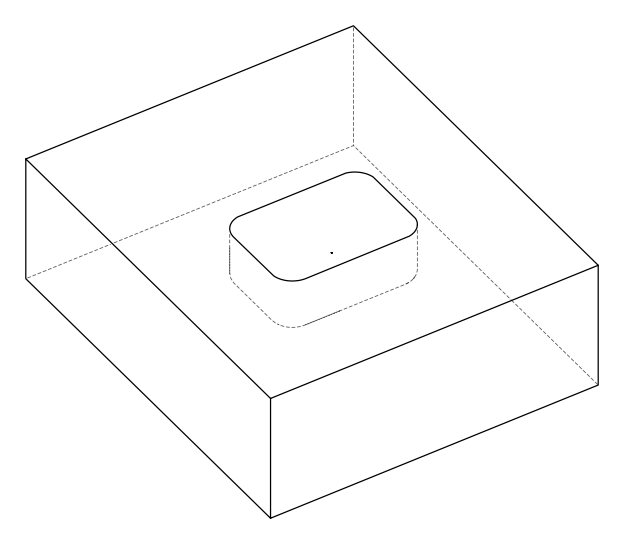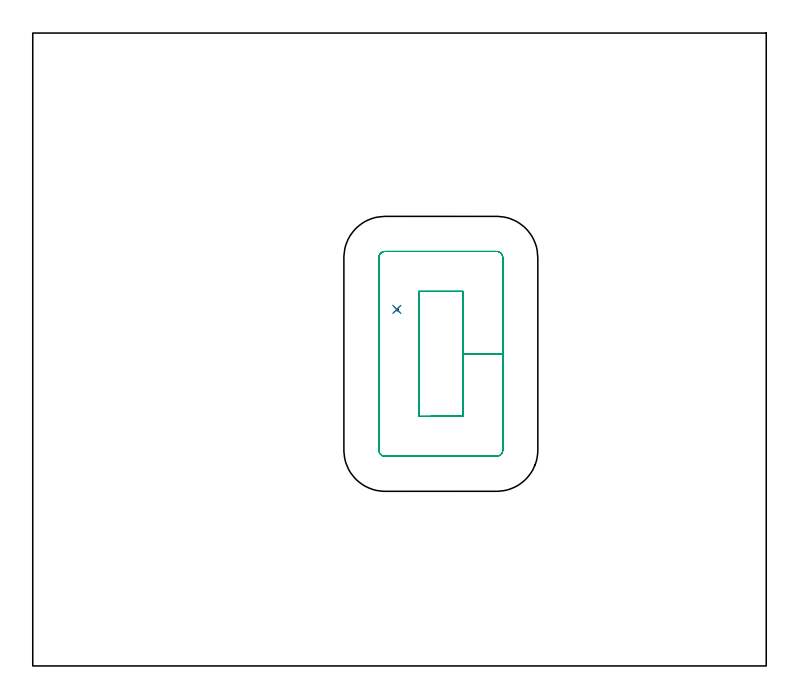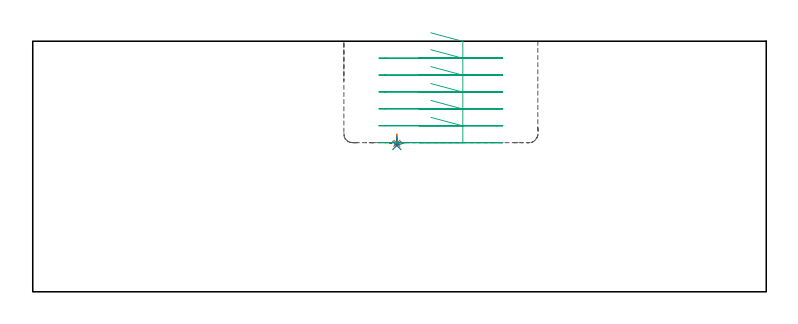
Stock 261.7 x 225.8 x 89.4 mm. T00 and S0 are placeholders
(PLAN: 3 operations, 2 tool changes, 5.3 min)
(1 SPOT_DRILL | STEP1POCKET | NXT0321_9005460120000 | 0.03 min | 3956 mm3)
(2 DRILL_BLIND_HOLE_INTO_CENTER | STEP1POCKET | NXT0301_022 | 0.02 min | 16 mm3)
(3 MILL_RECTANGULAR_POCKET | POCKET_RECTANGULAR_STRAIGHT | NXT0201_007 | Follow Part, ap 6.25, ae 75% | 5.26 min | 234400 mm3)
(TOOL NXT0321_9005460120000 | NC Spot Drill, 142deg, 12mm, Carbide, Uncoated | D12 PA142 FL30 Z2)
(TOOL NXT0301_022 | Carbide Drill 5.1mm [860.1-0510-015A1-MM 2214] | D5.1 PA140 FL28 Z2)
(TOOL NXT0201_007 | ENDMILL 25mm [R216.25-25050GCK54P 1620] | D25 R3 FL54 Z5)
(OP 1 SPOT_DRILL)
G17 G21 G94 G90
T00 M6
G54
G17 G0 G90 X129.9 Y127.2 S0 M3
G43 Z99.4 H0
G94 G81 G98 Z52.98 F250. R56.2
G80
M5
M2
(OP 2 DRILL_BLIND_HOLE_INTO_CENTER)
G17 G21 G94 G90
T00 M6
G54
G17 G0 G90 X129.9 Y127.2 S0 M3
G43 Z99.4 H1
G94 G81 G98 Z52.2 F250. R55.2
G80
M5
M2
(OP 3 MILL_RECTANGULAR_POCKET)
G17 G21 G94 G90
T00 M6
G54
G17 G0 G90 X142.037 Y89.05 S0 M3
G43 Z99.4 H1
Z92.4
G94 G1 X153.45 Z89.342 F250.
Y111.35 Z83.367
Y133.65 F500.
X137.75
Y89.05
X153.45
Y111.35
X167.7
Y145.7
G3 X165.5 Y147.9 R2.2
G1 X125.7
G3 X123.5 Y145.7 R2.2
G1 Y77.
G3 X125.7 Y74.8 R2.2
G1 X165.5
G3 X167.7 Y77. R2.2
G1 Y111.35
Y112.35
G0 X142.037 Y89.05 Z86.367
G1 X153.45 Z83.309 F250.
Y111.35 Z77.333
Y133.65 F500.
X137.75
Y89.05
X153.45
Y111.35
X167.7
Y145.7
G3 X165.5 Y147.9 R2.2
G1 X125.7
G3 X123.5 Y145.7 R2.2
G1 Y77.
G3 X125.7 Y74.8 R2.2
G1 X165.5
G3 X167.7 Y77. R2.2
G1 Y111.35
Y112.35
G0 X142.037 Y89.05 Z80.333
G1 X153.45 Z77.275 F250.
Y111.35 Z71.3
Y133.65 F500.
X137.75
Y89.05
X153.45
Y111.35
X167.7
Y145.7
G3 X165.5 Y147.9 R2.2
G1 X125.7
G3 X123.5 Y145.7 R2.2
G1 Y77.
G3 X125.7 Y74.8 R2.2
G1 X165.5
G3 X167.7 Y77. R2.2
G1 Y111.35
Y112.35
G0 X142.037 Y89.05 Z74.3
G1 X153.45 Z71.242 F250.
Y111.35 Z65.267
Y133.65 F500.
X137.75
Y89.05
X153.45
Y111.35
X167.7
Y145.7
G3 X165.5 Y147.9 R2.2
G1 X125.7
G3 X123.5 Y145.7 R2.2
G1 Y77.
G3 X125.7 Y74.8 R2.2
G1 X165.5
G3 X167.7 Y77. R2.2
G1 Y111.35
Y112.35
G0 X142.037 Y89.05 Z68.267
G1 X153.45 Z65.209 F250.
Y111.35 Z59.233
Y133.65 F500.
X137.75
Y89.05
X153.45
Y111.35
X167.7
Y145.7
G3 X165.5 Y147.9 R2.2
G1 X125.7
G3 X123.5 Y145.7 R2.2
G1 Y77.
G3 X125.7 Y74.8 R2.2
G1 X165.5
G3 X167.7 Y77. R2.2
G1 Y111.35
Y112.35
G0 X142.037 Y89.05 Z62.233
G1 X153.45 Z59.175 F250.
Y111.35 Z53.2
Y133.65 F500.
X137.75
Y89.05
X153.45
Y111.35
X167.7
Y145.7
G3 X165.5 Y147.9 R2.2
G1 X125.7
G3 X123.5 Y145.7 R2.2
G1 Y77.
G3 X125.7 Y74.8 R2.2
G1 X165.5
G3 X167.7 Y77. R2.2
G1 Y111.35
Y112.35
G0 Z99.4
M5
M2
